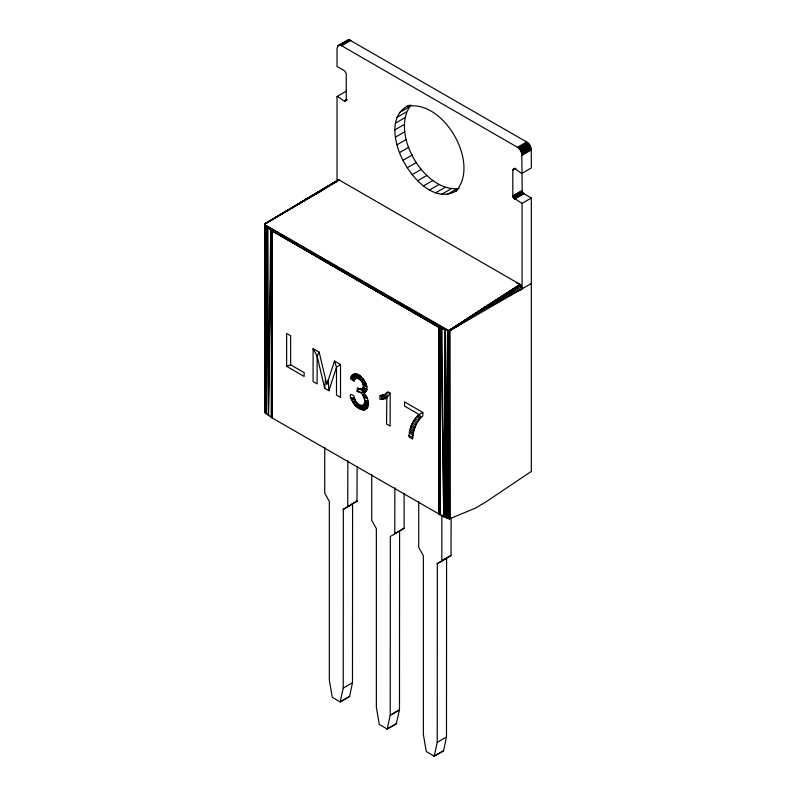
<?xml version="1.0" encoding="UTF-8"?>
<svg xmlns="http://www.w3.org/2000/svg" width="796" height="796" viewBox="0 0 796 796"><rect width="100%" height="100%" fill="white"/><g stroke="black" fill="none" stroke-linecap="round" stroke-linejoin="round"><path stroke-width="1.19" d="M338.678 45.292L341.653 45.76L517.45 147.26L519.758 149.31L521.798 153.28L522.186 191.319L523.599 193.518L531.33 198.005L531.33 471.411L485.062 502.495L474.884 508.365L449.81 518.743L443.75 516.753L272.262 417.99L264.7 412.288L264.68 223.935L320.698 190.96M264.71 224.114L265.237 224.93L264.829 412.547L264.859 223.736L304.878 200.542M265.138 412.945L265.267 224.969L448.596 330.449L449.909 330.579L531.33 283.475M266.093 413.85L266.172 225.905L444.248 329.206L267.904 227.566L265.237 224.93L266.093 413.85L266.74 226.492L268.451 415.621L271.356 230.402L438.805 327.236L447.561 330.211L447.571 518.315L447.611 330.231L448.208 518.534L448.596 330.449L448.566 518.624L449.073 330.529L520.196 284.5L520.574 284.948L522.077 288.819L482.714 309.843L456.128 326.897L520.773 285.336L454.665 327.763L520.574 284.948L449.422 330.599L449.541 518.773L449.541 330.619L520.455 284.789L449.302 330.579L449.073 518.723L449.073 330.529M286.63 366.319L286.63 333.395L290.649 335.713L290.649 364.837L304.171 372.647L304.171 376.448L286.63 366.319L290.649 364.837M313.097 348.668L313.097 381.602L317.116 383.921L317.116 356.061L319.146 352.16L313.097 348.668L317.116 356.061L324.678 388.289L328.887 390.717L336.489 367.245L334.519 361.036L340.519 364.498L340.519 397.433L336.489 395.105L336.489 367.245L340.519 364.498M324.718 447.342L324.728 493.142L329.345 501.44L329.345 680.082L332.26 697.246L340.21 701.923L343.225 688.052L343.335 509.211M337.026 181.976L337.026 96.505L346.28 91.172M347.743 506.674L347.852 460.695M349.643 696.41L340.091 701.903L349.593 696.51L352.479 682.749L352.588 503.878M357.105 466.476L356.996 501.331M371.722 474.476L371.722 520.285L376.349 528.574L376.349 707.226L379.264 724.39L387.214 729.066L390.229 715.186L390.339 536.355M386.906 393.015L386.508 423.979L390.159 426.089L390.159 393.164L387.811 391.811L384.786 394.498L379.921 395.483L379.921 399.383L386.508 398.328L390.159 393.164L387.334 392.518M394.856 487.829L394.786 533.778L404.109 528.226L404.109 493.62M396.279 723.673L399.483 709.843L399.592 531.012M418.726 501.609L418.726 547.419L423.353 555.717L423.353 734.36L426.268 751.523L434.218 756.2L437.233 742.32L437.342 563.488M422.845 412.457L422.845 415.87C416.159 421.532 413.054 430.497 412.607 439.054L408.955 436.944C409.353 427.323 413.492 416.606 422.845 412.457L404.567 401.9L404.567 406.129L419.184 414.567L421.014 417.502M441.86 514.972L441.82 560.872M434.158 756.2L443.601 750.787L446.486 736.987L446.586 558.145M448.566 518.624L448.825 330.489L520.325 284.63L481.879 308.868M449.362 330.589L449.362 518.763L449.362 330.589L482.535 309.505L457.79 325.932M449.66 518.763L449.66 330.629L520.683 285.127M449.81 518.743L449.66 330.629M451.034 555.568L451.103 518.276M531.33 198.005L522.077 203.348L513.48 197.886L512.823 195.866L512.823 170.095C514.156 165.727 519.917 173.618 522.077 173.299L531.33 167.956L531.26 148.961L529.678 144.882L527.499 142.464L349.325 39.83L347.932 39.949L338.111 45.621L337.026 48.437L337.026 66.466L344.748 70.953L346.25 73.55L346.28 99.719C344.947 104.077 339.186 96.187 337.026 96.505M522.077 203.348L522.077 288.819L488.406 306.211L521.38 287.167L520.047 284.391L449.014 330.519M270.71 229.905L268.451 415.621L267.904 227.566L272.073 230.949L271.386 417.452L271.356 230.402M443.75 516.753L441.999 328.459L269.187 228.631L441.074 328.121L443.75 516.753L445.203 329.514L445.223 517.38L445.282 329.544L446.775 518.047L447.561 330.211M358.22 408.04L358.319 404.278L355.603 401.274L353.822 395.821C345.932 390.368 352.976 403.293 355.076 405.323C357.553 407.88 361.016 410.537 364.787 409.84C373.165 404.885 365.563 393.264 360.061 388.985L357.454 387.791L357.076 391.373C365.145 391.164 368.339 410.049 358.319 404.278M359.165 404.826L359.036 408.547L358.996 404.726M360.061 388.985C369.334 388.926 356.698 371.533 354.19 381.264L350.529 378.727C356.966 360.329 379.941 400.05 357.076 391.373L359.374 388.796M352.479 682.749L343.215 688.132M359.454 379.254L359.673 375.603M347.842 506.495L357.105 501.092L343.245 509.331M404.109 528.226L390.229 536.594M456.994 190.523C434.885 203.935 412.338 178.493 402.975 160.334C394.338 143.797 387.861 114.753 409.303 105.172M459.123 188.612C423.989 192.473 389.931 133.469 410.835 104.972M324.678 388.289L325.514 378.956L319.146 352.16M360.071 379.712L360.469 376.17M399.473 709.933L390.219 715.276L399.483 709.843M360.598 380.19L361.285 376.846M451.093 555.479L437.243 563.608M334.519 361.036L326.808 384.528L325.514 378.956M356.558 406.786L357.643 403.741M355.822 406.099L357.086 403.214M338.678 179.806L264.68 224.024L338.807 179.816L298.818 203.696L338.967 179.856L519.977 284.351L516.554 282.988M355.076 405.323L356.558 402.637M396.597 723.654L387.214 729.066M361.135 380.747L362.886 378.468M456.128 191.03C480.486 163.289 443.442 99.132 407.244 106.366M361.613 381.354L363.653 379.384M362.051 382.01L364.269 380.229M362.598 395.184L364.469 393.761M353.762 403.691L356.061 401.99M449.302 330.579L482.157 309.067M451.352 329.723L482.296 309.196M264.859 223.736L264.76 411.95L264.799 223.775L266.352 222.85M482.714 309.843L520.843 285.535M363.066 395.881L365.155 394.547M482.535 309.505L520.773 285.336M299.077 203.527L338.559 179.826M272.739 219.099L338.36 179.956M299.197 203.517L338.967 179.856L264.75 224.213M339.126 179.936L299.445 203.577M298.888 203.617L338.29 180.065M337.643 46.118L348.588 39.8M340.071 45.173L349.325 39.83M340.847 45.382L350.101 40.039M341.653 45.76L350.907 40.417M344.429 100.784L346.479 99.599M344.748 100.933L346.807 99.749M345.056 101.022L347.116 99.828M399.502 112.544L408.756 107.201M396.945 117.4L406.199 112.057M395.383 123.241L404.637 117.898M394.856 129.897L404.109 124.554M395.383 137.161L404.637 131.818M396.945 144.802L406.199 139.469M322.818 189.727L326.012 187.886M328.141 186.662L330.27 185.438M332.4 184.204L335.594 182.364M307.027 199.299L310.241 197.448M312.38 196.204L314.529 194.97M316.669 193.736L319.883 191.876M399.502 152.613L408.756 147.27M402.975 160.334L412.219 154.991M407.244 167.747L416.497 162.404M412.199 174.613L421.452 169.269M417.681 180.722L426.935 175.379M423.522 185.906L432.775 180.563M429.551 189.995L438.805 184.652M435.571 192.861L444.825 187.518M517.45 147.26L526.703 141.917M518.256 147.797L527.499 142.464M519.032 148.494L528.285 143.151M441.412 194.423L450.665 189.09M519.758 149.31L529.012 143.967M520.425 150.225L529.678 144.882M520.992 151.21L530.245 145.867M446.894 194.642L456.148 189.299M521.45 152.245L530.703 146.902M521.798 153.28L531.051 147.937M522.007 154.305L531.26 148.961M522.077 155.27L531.33 149.927M512.932 169.429L514.992 168.235M512.853 169.737L514.903 168.553M512.823 170.095L515.908 168.314M512.823 195.866L522.077 190.523M512.853 196.254L522.106 190.911M512.932 196.662L522.186 191.319M513.072 197.08L522.325 191.736M513.251 197.488L522.504 192.144M513.48 197.886L522.733 192.542M513.748 198.254L523.002 192.911M514.037 198.582L523.29 193.239M514.355 198.851L523.599 193.518M514.674 199.07L523.927 193.726M343.225 509.45L352.479 504.047M441.85 560.762L451.103 555.359M437.233 563.727L446.486 558.324M387.035 729.017L396.647 723.544M437.223 742.409L446.486 736.987M434.029 756.15L443.412 750.857M298.818 203.696L316.858 193.438M318.987 192.234L321.106 191.03M304.729 200.164L320.878 191.07M323.027 189.856L325.186 188.652M353.086 402.676L355.603 401.274M352.608 401.89L355.195 400.497M363.563 396.746L366.25 396.09M362.439 382.697L365.364 382.08M363.941 397.532L366.737 396.965M362.757 383.383L365.812 383.025M364.23 398.279L367.235 397.97M363.016 384.11L366.18 383.99M351.543 399.731L354.847 399.721M351.135 398.677L354.509 398.746M350.817 397.692L354.23 397.801M363.195 384.846L366.737 385.921M363.294 385.523L366.886 386.766M364.668 399.98L368.269 401.473M364.757 400.756L368.399 402.557M409.015 435.531L412.736 437.422M266.61 226.363L446.088 329.783M266.67 226.422L445.372 329.574L446.775 518.047M268.232 227.835L443.223 328.867M270.142 229.437L441.074 328.121L439.79 514.704L440.407 327.872L270.142 229.437L439.939 327.693M272.073 230.949L272.262 417.99L272.073 230.949L438.805 327.236L438.805 514.146L438.984 327.315L439.72 514.674M364.787 401.502L368.449 403.652M364.767 402.149L368.409 404.597M364.668 402.915L368.319 405.423M363.294 386.846L366.847 389.582M350.698 377.911L354.28 380.757M363.205 387.393L366.667 390.219M350.946 377.065L354.449 380.12M363.075 387.861L366.409 390.786M415.403 418.208L418.338 420.905M409.433 432.228L412.935 435.492M351.235 376.339L354.678 379.563M409.751 430.666L413.184 433.89M364.508 403.552L367.871 407.025M414.507 419.402L417.373 422.437M410.179 428.895L413.472 432.407M412.696 422.358L415.741 425.611M364.299 404.089L367.533 407.731M411.283 425.462L414.427 429.004M413.621 420.746L416.497 424.009M410.696 427.134L413.87 430.835M411.94 423.89L414.975 427.442M363.991 404.597L367.115 408.328M362.857 388.289L365.663 391.731M363.643 404.985L366.648 408.816M362.608 388.587L365.195 392.05M352.011 375.115L354.956 379.095M352.499 374.647L355.295 378.737M353.046 374.279L355.693 378.458M417.114 416.288L419.203 419.671M418.159 415.353L420.089 418.547M382.916 395.164L384.995 398.965M363.225 405.313L365.414 409.622M383.901 394.876L385.801 398.677M362.27 388.836L364.051 392.408M361.414 389.085L363.095 392.438M362.757 405.542L364.787 409.84M384.786 394.498L386.508 398.328M361.901 388.995L363.404 392.438M362.24 405.671L364.08 409.97M354.32 373.861L356.13 378.299M361.653 405.691L363.324 409.99M355.016 373.822L356.648 378.229M355.742 373.891L357.225 378.269M381.931 395.363L383.175 399.323M380.946 395.453L382.05 399.433M361.056 405.612L361.692 409.721M357.305 374.339L357.812 378.418M360.469 405.433L360.817 409.423M358.13 374.697L358.399 378.657M328.201 380.11L328.887 390.717M358.867 375.105L358.986 378.966M359.802 405.164L359.921 409.015M264.799 412.507L264.799 223.775L264.68 412.149"/></g></svg>
